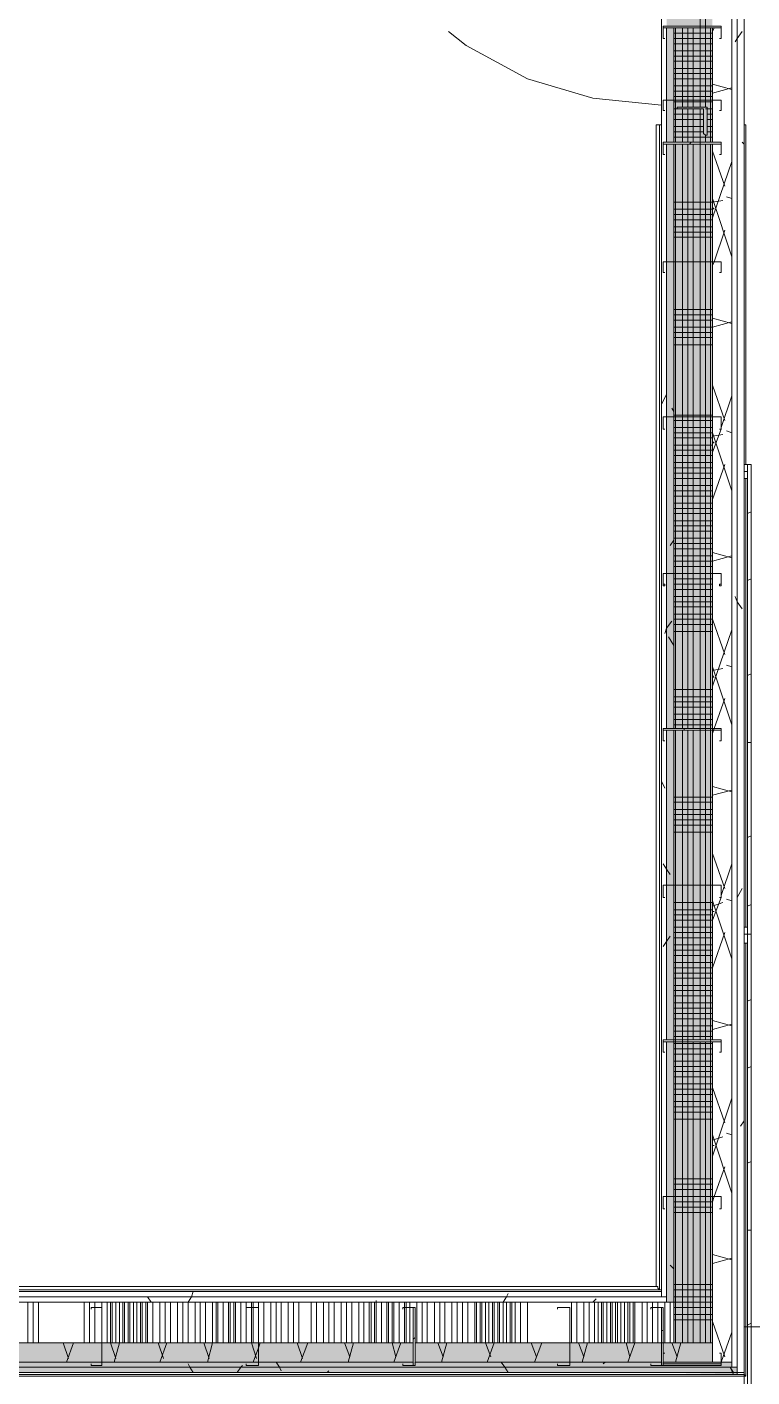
# Model space of a CAD drawing. Header units: metres. Extents: x 29 to 268, y -7 to 151.
# Drawn here: x 78.517 to 80.405, y 18.24 to 21.755 of the extents above; entities that cross this region are included whole.
import ezdxf

# ---------------------------------------------------------------- set-up
doc = ezdxf.new("R2010")
doc.units = ezdxf.units.M
doc.layers.add('HVAC - Ductos', color=5, linetype='Continuous', lineweight=50)
doc.layers.add('PDF2_Geometry', color=7, linetype='Continuous', true_color=0xaaaaaa)
doc.layers.add('PDF2_Solid Fills', color=7, linetype='Continuous', true_color=0xffffff)

msp = doc.modelspace()

# ---------------------------------------------------------------- hatches: boundary and pattern name
at = {"layer": 'PDF2_Solid Fills', "lineweight": 0, "transparency": 33554559}
h = msp.add_hatch(color=256, dxfattribs=at)
h.paths.add_polyline_path([(80.1827, 22.6649), (80.2011, 22.6649), (80.2011, 22.6786), (80.1827, 22.6786)])
h.paths.add_polyline_path([(80.2011, 19.1128), (80.1827, 19.1128), (80.1827, 18.4344), (80.2011, 18.4344)])
h.paths.add_polyline_path([(80.1827, 19.1174), (80.2011, 19.1174), (80.2011, 19.924), (80.1827, 19.924)])
h.paths.add_polyline_path([(80.1827, 19.9286), (80.2011, 19.9286), (80.2011, 21.4503), (80.1827, 21.4503)])
h.paths.add_polyline_path([(80.1827, 21.4548), (80.2011, 21.4548), (80.2011, 21.7528), (80.1827, 21.7528)])
h.paths.add_polyline_path([(80.1827, 21.7574), (80.2011, 21.7574), (80.2011, 22.6603), (80.1827, 22.6603)])
h = msp.add_hatch(color=256, dxfattribs=at)
h.paths.add_polyline_path([(80.1827, 21.7574), (80.2011, 21.7574), (80.2011, 22.6786), (80.1827, 22.6786)])
h.paths.add_polyline_path([(80.1827, 19.9286), (80.2011, 19.9286), (80.2011, 21.4503), (80.1827, 21.4503)])
h.paths.add_polyline_path([(80.1827, 19.1174), (80.2011, 19.1174), (80.2011, 19.924), (80.1827, 19.924)])
h.paths.add_polyline_path([(80.2011, 19.1128), (80.1827, 19.1128), (80.1827, 18.4344), (80.2011, 18.4344)])
h.paths.add_polyline_path([(80.1827, 21.4548), (80.2011, 21.4548), (80.2011, 21.7528), (80.1827, 21.7528)])
h = msp.add_hatch(color=256, dxfattribs=at)
h.paths.add_polyline_path([(80.3019, 21.4503), (80.2011, 21.4503), (80.2011, 19.9286), (80.3019, 19.9286)])
h.paths.add_polyline_path([(80.3019, 19.924), (80.2011, 19.924), (80.2011, 19.1174), (80.3019, 19.1174)])
h.paths.add_polyline_path([(80.3019, 21.7528), (80.2011, 21.7528), (80.2011, 21.4548), (80.3019, 21.4548)])
h.paths.add_polyline_path([(80.3019, 19.1128), (80.2011, 19.1128), (80.2011, 18.329), (80.3019, 18.329)])
h.paths.add_polyline_path([(80.3019, 21.7574), (80.3019, 22.6924), (80.2011, 22.6924), (80.2011, 21.7574)])
h = msp.add_hatch(color=256, dxfattribs=at)
h.paths.add_polyline_path([(80.3019, 21.4503), (80.2011, 21.4503), (80.2011, 19.9286), (80.3019, 19.9286)])
h.paths.add_polyline_path([(80.3019, 19.924), (80.2011, 19.924), (80.2011, 19.1174), (80.3019, 19.1174)])
h.paths.add_polyline_path([(80.3019, 21.7528), (80.2011, 21.7528), (80.2011, 21.4548), (80.3019, 21.4548)])
h.paths.add_polyline_path([(80.3019, 19.1128), (80.2011, 19.1128), (80.2011, 18.329), (80.3019, 18.329)])
h.paths.add_polyline_path([(80.3019, 21.7574), (80.3019, 22.6924), (80.2011, 22.6924), (80.2011, 21.7574)])
h = msp.add_hatch(color=256, dxfattribs=at)
h.paths.add_polyline_path([(76.681, 18.2786), (76.681, 18.329), (76.3877, 18.329), (76.3877, 18.2786)])
h.paths.add_polyline_path([(77.4969, 18.329), (77.4969, 18.2786), (79.5227, 18.2786), (79.5227, 18.329)])
h.paths.add_polyline_path([(79.5273, 18.329), (79.5273, 18.2786), (80.1689, 18.2786), (80.1689, 18.329)])
h.paths.add_polyline_path([(80.1735, 18.329), (80.1735, 18.2786), (80.3019, 18.2786), (80.3019, 18.329)])
h.paths.add_polyline_path([(76.6856, 18.329), (76.6856, 18.2786), (77.4923, 18.2786), (77.4923, 18.329)])
h = msp.add_hatch(color=256, dxfattribs=at)
h.paths.add_polyline_path([(76.681, 18.2786), (76.681, 18.329), (76.3877, 18.329), (76.3877, 18.2786)])
h.paths.add_polyline_path([(77.4969, 18.329), (77.4969, 18.2786), (79.5227, 18.2786), (79.5227, 18.329)])
h.paths.add_polyline_path([(79.5273, 18.329), (79.5273, 18.2786), (80.1689, 18.2786), (80.1689, 18.329)])
h.paths.add_polyline_path([(80.1735, 18.329), (80.1735, 18.2786), (80.3019, 18.2786), (80.3019, 18.329)])
h.paths.add_polyline_path([(76.6856, 18.329), (76.6856, 18.2786), (77.4923, 18.2786), (77.4923, 18.329)])
for points in [[(76.3556, 18.2511), (80.1689, 18.2511), (80.3645, 18.2466), (80.3661, 18.2466), (80.3661, 18.2649), (76.3556, 18.2649)], [(76.3693, 18.2649), (80.3523, 18.2649), (80.3523, 18.2786), (76.3693, 18.2786)]]:
    msp.add_hatch(color=256, dxfattribs=at).paths.add_polyline_path(points)

# ---------------------------------------------------------------- linework, layer by layer
at = {"layer": 'HVAC - Ductos', "lineweight": 0}
msp.add_lwpolyline([(80.3844, 17.1511), (80.3844, 18.3703), (80.7694, 18.3703), (80.7694, 17.1511)], close=True, dxfattribs=at)
at = {"layer": 'PDF2_Geometry', "lineweight": 0}
for points in [[(80.3844, 18.2465), (80.3889, 18.2419), (80.3889, 19.3695), (80.3889, 18.2419), (76.3464, 18.2419), (76.3464, 22.8528), (76.3464, 18.2419), (76.3556, 18.2465)], [(80.3844, 18.2511), (80.3844, 22.862), (80.3661, 22.862), (80.3661, 18.2511)], [(80.3661, 18.2649), (80.3661, 22.8482), (80.3523, 22.8482), (80.3523, 18.2649)], [(76.571, 22.6603), (80.1689, 22.6603), (80.1689, 18.4665), (76.571, 18.4665)], [(80.1735, 21.7528), (80.1735, 21.7574), (80.3202, 21.7574), (80.3248, 21.7574), (80.3248, 21.7528), (80.3248, 21.7253), (80.3202, 21.7253), (80.3248, 21.7253), (80.3248, 21.7528), (80.3202, 21.7528), (80.1735, 21.7528), (80.1735, 21.7253)], [(80.1827, 21.7528), (80.1827, 21.5649), (80.1827, 21.4548), (80.1827, 21.5649)], [(80.2011, 21.4548), (80.2011, 21.5649), (80.2011, 21.7528), (80.2011, 21.5649)], [(80.2056, 21.7528), (80.2056, 21.5649), (80.2056, 21.4548), (80.2056, 21.5649)], [(80.3019, 21.4548), (80.3019, 21.5649), (80.3019, 21.7528), (80.3019, 21.5649)], [(80.1781, 21.7253), (80.1735, 21.7253)], [(80.2011, 21.7253), (80.3019, 21.7253)], [(80.1735, 21.5649), (80.3202, 21.5649), (80.3248, 21.5649), (80.3248, 21.5374), (80.3202, 21.5374), (80.3248, 21.5374), (80.3248, 21.5649), (80.3202, 21.5649), (80.1735, 21.5649), (80.1735, 21.5374)], [(80.1781, 21.5374), (80.1735, 21.5374)], [(80.2881, 21.4732), (80.2835, 21.4732), (80.2789, 21.4778), (80.2789, 21.542), (80.2148, 21.542), (80.2102, 21.542), (80.2102, 21.5466), (80.2881, 21.5466)], [(80.1644, 18.4665), (80.1644, 21.5007), (80.1598, 21.5007), (80.1644, 21.5007), (80.1644, 18.4665), (80.1644, 21.5007), (80.1598, 21.5007), (80.1552, 21.5007), (80.1552, 18.4757), (80.1552, 21.5007), (80.1552, 18.4757), (80.1598, 18.4757), (80.1598, 18.4711), (80.1644, 18.4665), (80.1689, 18.4665), (80.1689, 21.5007), (80.1644, 21.5007)], [(80.1735, 21.4503), (80.1735, 21.4548), (80.3248, 21.4548), (80.3248, 21.4503), (80.3248, 21.4228), (80.3202, 21.4228), (80.3248, 21.4228), (80.3248, 21.4503), (80.1735, 21.4503), (80.1735, 21.4228)], [(80.1827, 21.4503), (80.1827, 21.1432), (80.1827, 20.7399), (80.1827, 20.332), (80.1827, 19.9286), (80.1827, 20.332), (80.1827, 20.7399), (80.1827, 21.1432)], [(80.2011, 19.9286), (80.2011, 20.332), (80.2011, 20.7399), (80.2011, 21.1432), (80.2011, 21.4503), (80.2011, 21.1432), (80.2011, 20.7399), (80.2011, 20.332)], [(80.2056, 21.4503), (80.2056, 21.1432), (80.2056, 20.7399), (80.2056, 20.332), (80.2056, 19.9286), (80.2056, 20.332), (80.2056, 20.7399), (80.2056, 21.1432)], [(80.3019, 19.1174), (80.3019, 19.5207), (80.3019, 19.9286), (80.3019, 20.332), (80.3019, 20.7399), (80.3019, 21.1432), (80.3019, 21.4503), (80.3019, 21.1432), (80.3019, 20.7399), (80.3019, 20.332), (80.3019, 19.9286), (80.3019, 19.5207)], [(80.1781, 21.4228), (80.1735, 21.4228)], [(80.1735, 21.1432), (80.3248, 21.1432), (80.3248, 21.1157), (80.3202, 21.1157), (80.3248, 21.1157), (80.3248, 21.1432), (80.1735, 21.1432), (80.1735, 21.1157)], [(80.1781, 21.1157), (80.1735, 21.1157)], [(80.1735, 20.7353), (80.1735, 20.7399), (80.3202, 20.7399), (80.3248, 20.7399), (80.3248, 20.7353), (80.3248, 20.7078), (80.3202, 20.7078), (80.3248, 20.7078), (80.3248, 20.7353), (80.3248, 20.7399), (80.3202, 20.7399), (80.1735, 20.7399), (80.1735, 20.7353), (80.1735, 20.7078)], [(80.1781, 20.7078), (80.1735, 20.7078)], [(80.3889, 19.4107), (80.3889, 20.5795)], [(80.2011, 20.4557), (80.3019, 20.4557)], [(80.1735, 20.332), (80.3202, 20.332), (80.3248, 20.332), (80.3248, 20.2999), (80.3202, 20.2999), (80.3202, 20.3045), (80.3248, 20.3045), (80.3248, 20.332), (80.3202, 20.332), (80.1735, 20.332), (80.1735, 20.3045), (80.1781, 20.3045), (80.1781, 20.2999), (80.1735, 20.2999)], [(80.1735, 19.924), (80.1735, 19.9286), (80.3202, 19.9286), (80.3248, 19.9286), (80.3248, 19.924), (80.3248, 19.8965), (80.3202, 19.8965), (80.3248, 19.8965), (80.3248, 19.924), (80.3202, 19.924), (80.1735, 19.924), (80.1735, 19.8965)], [(80.1827, 19.924), (80.1827, 19.5207), (80.1827, 19.1174), (80.1827, 19.5207)], [(80.2056, 19.924), (80.2056, 19.5207), (80.2056, 19.1128), (80.2056, 18.7094), (80.2056, 18.329), (80.2056, 18.7094), (80.2056, 19.1128), (80.2056, 19.5207)], [(80.1781, 19.8965), (80.1735, 19.8965)], [(80.1735, 19.5207), (80.3202, 19.5207), (80.3248, 19.5207), (80.3248, 19.4887), (80.3202, 19.4887), (80.3248, 19.4887), (80.3248, 19.5207), (80.3202, 19.5207), (80.1735, 19.5207), (80.1735, 19.4887)], [(80.1781, 19.4887), (80.1735, 19.4887)], [(80.4027, 18.1823), (80.3935, 18.1823), (80.3935, 19.3924), (80.4027, 19.3924)], [(80.2011, 19.1861), (80.3019, 19.1861)], [(80.1735, 19.1128), (80.1735, 19.1174), (80.3248, 19.1174), (80.3248, 19.1128), (80.3248, 19.0853), (80.3202, 19.0853), (80.3248, 19.0853), (80.3248, 19.1128), (80.1735, 19.1128), (80.1735, 19.0853)], [(80.1781, 19.0853), (80.1735, 19.0853)], [(80.1735, 18.7094), (80.3248, 18.7094), (80.3248, 18.6773), (80.3202, 18.6773), (80.3248, 18.6773), (80.3248, 18.7094), (80.1735, 18.7094), (80.1735, 18.6773)], [(80.1781, 18.6773), (80.1735, 18.6773)], [(80.1689, 18.4619), (76.5527, 18.4619), (76.5527, 18.4482), (80.1689, 18.4482)], [(80.1689, 18.4619), (80.1689, 18.4665), (76.571, 18.4665), (76.571, 18.4619)], [(76.5389, 18.4344), (80.1827, 18.4344), (80.1827, 18.4482), (76.5389, 18.4482)], [(78.9361, 18.4344), (78.9361, 18.329)], [(79.0277, 18.4344), (79.0277, 18.329)], [(79.0735, 18.4344), (79.0735, 18.329)], [(79.0873, 18.4344), (79.0873, 18.4207), (79.0873, 18.329)], [(79.4402, 18.4344), (79.4402, 18.329)], [(79.4861, 18.4344), (79.4861, 18.329)], [(79.5319, 18.4344), (79.5319, 18.329)], [(78.6839, 18.4161), (78.6839, 18.4207)], [(78.7115, 18.4207), (78.7115, 18.2695), (78.6839, 18.2695), (78.6839, 18.274), (78.6839, 18.2695), (78.7115, 18.2695), (78.7115, 18.4207), (78.6839, 18.4207)], [(79.0873, 18.4161), (79.0873, 18.4207)], [(79.1193, 18.4207), (79.1193, 18.2695), (79.0873, 18.2695), (79.0873, 18.274), (79.0873, 18.2695), (79.1193, 18.2695), (79.1193, 18.4207), (79.0873, 18.4207)], [(79.4952, 18.4161), (79.4952, 18.4207)], [(79.5227, 18.4207), (79.5273, 18.4207), (79.5273, 18.2695), (79.5227, 18.2695), (79.4952, 18.2695), (79.4952, 18.274), (79.4952, 18.2695), (79.5227, 18.2695), (79.5227, 18.4207), (79.4952, 18.4207)], [(79.8985, 18.4161), (79.8985, 18.4207)], [(79.9306, 18.4207), (79.9306, 18.2695), (79.8985, 18.2695), (79.8985, 18.274), (79.8985, 18.2695), (79.9306, 18.2695), (79.9306, 18.4207), (79.8985, 18.4207)], [(80.1415, 18.4161), (80.1415, 18.4207)], [(80.1689, 18.4207), (80.1735, 18.4207), (80.1735, 18.2695), (80.1689, 18.2695), (80.1415, 18.2695), (80.1415, 18.274), (80.1415, 18.2695), (80.1689, 18.2695), (80.1689, 18.4207), (80.1415, 18.4207)], [(80.3248, 18.274), (80.3248, 18.2695), (80.1735, 18.2695), (80.1735, 18.274), (80.1735, 18.3015), (80.1781, 18.3015), (80.1735, 18.3015), (80.1735, 18.274), (80.3248, 18.274), (80.3248, 18.3015)], [(80.3202, 18.3015), (80.3248, 18.3015)], [(76.3556, 18.2511), (80.3661, 18.2511), (80.3661, 18.2649), (76.3556, 18.2649)], [(76.3556, 18.2465), (80.3844, 18.2465), (80.3844, 18.2511), (76.3556, 18.2511)], [(79.5227, 18.2786), (79.1193, 18.2786), (78.7115, 18.2786), (78.3081, 18.2786), (77.9002, 18.2786), (77.4969, 18.2786), (77.9002, 18.2786), (78.3081, 18.2786), (78.7115, 18.2786), (79.1193, 18.2786)], [(80.1689, 18.2786), (79.9306, 18.2786), (79.5273, 18.2786), (79.9306, 18.2786)]]:
    msp.add_lwpolyline(points, close=True, dxfattribs=at)
for points in [[(77.3502, 22.8803), (76.9469, 22.8803), (76.5389, 22.8803), (76.3556, 22.8803), (76.3556, 22.6603), (76.3556, 18.4665), (76.3556, 18.2465), (80.1689, 18.2465), (80.3844, 18.2465), (80.3844, 22.6603), (80.3844, 22.8803), (80.1965, 22.8803)], [(80.3844, 18.2465), (80.3844, 22.8803), (80.3844, 18.2465)], [(80.3844, 22.862), (80.3844, 22.6603), (80.3844, 18.2511), (80.3844, 18.2465), (80.3844, 19.3695), (80.3935, 19.3695), (80.3935, 19.3924), (80.3844, 19.3924), (80.3935, 19.3924), (80.3935, 20.6161), (80.4027, 20.6161), (80.4027, 19.3924), (80.4027, 20.6161), (80.3935, 20.6161), (80.3935, 19.3924), (80.4027, 19.3924)], [(80.3844, 22.5091), (80.3844, 22.8528), (80.3844, 22.5091), (80.3889, 22.5091), (80.3889, 22.8528), (80.3889, 22.5091), (80.3844, 22.5091), (80.3844, 21.5007), (80.3844, 20.6161), (80.3935, 20.6161), (80.3935, 20.5978), (80.3935, 20.6161), (80.3844, 20.6161), (80.3844, 21.5007), (80.3889, 21.5007), (80.3889, 20.6161), (80.3889, 21.5007), (80.3844, 21.5007)], [(80.3019, 19.1128), (80.3019, 18.7094), (80.3019, 18.2786), (80.3248, 18.2786), (80.3523, 18.2786), (80.3523, 22.7978)], [(76.3693, 18.824), (76.3693, 18.4665), (76.3693, 18.4207), (76.3693, 18.2786), (76.3693, 18.2695), (76.3693, 18.2649), (80.1689, 18.2649), (80.3523, 18.2649), (80.3661, 18.2649), (80.3661, 22.6603)], [(76.5527, 22.6603), (76.5527, 18.4665), (76.5527, 18.4619), (76.5527, 18.4482), (80.1689, 18.4482), (80.1827, 18.4482), (80.1827, 18.7094), (80.1827, 19.1128), (80.1827, 18.7094), (80.1827, 18.4482), (80.1689, 18.4482), (80.1689, 22.6649)], [(80.1689, 22.6603), (80.1689, 18.4619), (76.571, 18.4619), (76.571, 18.4665), (80.1644, 18.4665), (76.571, 18.4665), (80.1689, 18.4665), (80.1644, 18.4665), (80.1598, 18.4711), (80.1598, 18.4757), (80.1552, 18.4757), (80.1552, 21.5007), (80.1598, 21.5007), (80.1644, 21.5007), (80.1689, 21.5007), (80.1689, 18.4665), (80.1689, 21.5007), (80.1689, 22.5091)], [(80.2011, 19.924), (80.2011, 19.5207), (80.2011, 19.1128), (80.2011, 18.7094), (80.2011, 18.4344), (80.2011, 18.329), (80.1735, 18.329), (79.9306, 18.329), (79.5273, 18.329), (79.9306, 18.329), (80.1735, 18.329), (80.3019, 18.329), (80.3019, 18.2786), (80.1735, 18.2786), (80.3019, 18.2786), (80.3248, 18.2786), (80.3523, 18.2786), (80.3523, 22.6603)], [(80.1689, 22.6603), (80.1689, 18.4619), (80.1689, 22.6603)], [(80.2698, 21.5466), (80.2698, 21.5649), (80.2698, 21.7574), (80.2698, 22.1607), (80.2698, 22.5274)], [(80.2835, 21.5466), (80.2835, 21.5649), (80.2835, 21.7574), (80.2835, 22.1607), (80.2835, 22.5274)], [(80.1689, 22.454), (80.1644, 22.454), (80.1689, 22.454), (80.1644, 22.454), (80.1689, 22.454), (80.1644, 22.454), (80.1689, 22.454), (80.1644, 22.454), (80.1689, 22.454), (80.1689, 21.5511), (79.9902, 21.5695), (79.8206, 21.6199), (79.6602, 21.707), (79.6143, 21.7436)], [(80.1735, 21.7528), (80.1735, 21.7528)], [(80.1827, 21.7528), (80.1827, 21.5649), (80.1827, 21.4548)], [(80.2011, 21.4548), (80.2011, 21.5649), (80.2011, 21.7528)], [(80.3019, 21.739), (80.2011, 21.739)], [(80.2239, 21.5466), (80.2239, 21.5649), (80.2239, 21.7528)], [(80.2377, 21.5466), (80.2377, 21.5649), (80.2377, 21.7528)], [(80.2515, 21.5466), (80.2515, 21.5649), (80.2515, 21.7528)], [(80.2973, 21.4548), (80.2973, 21.5649), (80.2973, 21.7528)], [(80.3019, 21.4548), (80.3019, 21.5649), (80.3019, 21.7528)], [(80.1781, 21.7253), (80.1781, 21.7253)], [(80.3019, 21.7116), (80.2011, 21.7116)], [(80.3019, 21.6932), (80.2011, 21.6932)], [(80.3202, 21.7253), (80.3202, 21.7253)], [(80.3019, 21.6795), (80.2011, 21.6795)], [(80.3019, 21.6657), (80.2011, 21.6657)], [(80.3019, 21.6474), (80.2011, 21.6474)], [(80.3019, 21.6336), (80.2011, 21.6336)], [(80.3019, 21.6199), (80.2011, 21.6199)], [(80.3019, 21.6016), (80.2011, 21.6016)], [(80.3019, 21.5878), (80.2011, 21.5878)], [(80.1735, 21.5649), (80.1735, 21.5649)], [(80.1735, 21.5649), (80.1735, 21.5649)], [(80.3019, 21.574), (80.2011, 21.574)], [(80.3019, 21.5603), (80.2011, 21.5603)], [(80.1781, 21.5374), (80.1781, 21.5374)], [(80.2148, 21.542), (80.2011, 21.542)], [(80.2789, 21.5282), (80.2011, 21.5282)], [(80.2239, 21.4548), (80.2239, 21.542)], [(80.2377, 21.4548), (80.2377, 21.542)], [(80.2515, 21.4548), (80.2515, 21.542)], [(80.2698, 19.1174), (80.2698, 19.5207), (80.2698, 19.9286), (80.2698, 20.332), (80.2698, 20.7399), (80.2698, 21.1432), (80.2698, 21.4548), (80.2698, 21.542)], [(80.3019, 21.542), (80.2835, 21.542)], [(80.3019, 21.5282), (80.2881, 21.5282)], [(80.3202, 21.5374), (80.3202, 21.5374)], [(80.1689, 21.5007), (80.1689, 18.4665), (76.6306, 18.4665), (80.1689, 18.4665), (80.1644, 18.4665), (80.1598, 18.4711), (80.1598, 18.4757), (80.1552, 18.4757), (76.5802, 18.4757)], [(80.1552, 21.5007), (80.1552, 21.5007)], [(80.1552, 21.5007), (80.1552, 21.5007)], [(80.1644, 21.5007), (80.1644, 21.5007)], [(80.1644, 21.5007), (80.1644, 21.5007)], [(80.2789, 21.5145), (80.2011, 21.5145)], [(80.2789, 21.4961), (80.2011, 21.4961)], [(80.2789, 21.4824), (80.2011, 21.4824)], [(80.3019, 21.5145), (80.2881, 21.5145)], [(80.3019, 21.4961), (80.2881, 21.4961)], [(80.3019, 21.4824), (80.2881, 21.4824)], [(80.1735, 21.4503), (80.1735, 21.4503)], [(80.1827, 21.4503), (80.1827, 21.1432), (80.1827, 20.7399), (80.1827, 20.332), (80.1827, 19.9286)], [(80.3019, 21.4686), (80.2011, 21.4686)], [(80.2011, 19.9286), (80.2011, 20.332), (80.2011, 20.7399), (80.2011, 21.1432), (80.2011, 21.4503)], [(80.2239, 19.9286), (80.2239, 20.332), (80.2239, 20.7399), (80.2239, 21.1432), (80.2239, 21.4503)], [(80.2377, 19.9286), (80.2377, 20.332), (80.2377, 20.7399), (80.2377, 21.1432), (80.2377, 21.4503)], [(80.2515, 19.9286), (80.2515, 20.332), (80.2515, 20.7399), (80.2515, 21.1432), (80.2515, 21.4503)], [(80.2835, 21.4548), (80.2835, 21.4732)], [(80.2835, 19.1174), (80.2835, 19.5207), (80.2835, 19.9286), (80.2835, 20.332), (80.2835, 20.7399), (80.2835, 21.1432), (80.2835, 21.4503)], [(80.2973, 19.1174), (80.2973, 19.5207), (80.2973, 19.9286), (80.2973, 20.332), (80.2973, 20.7399), (80.2973, 21.1432), (80.2973, 21.4503)], [(80.3019, 19.1174), (80.3019, 19.5207), (80.3019, 19.9286), (80.3019, 20.332), (80.3019, 20.7399), (80.3019, 21.1432), (80.3019, 21.4503)], [(80.3248, 21.4503), (80.3248, 21.4503)], [(80.1781, 21.4228), (80.1781, 21.4228)], [(80.3202, 21.4228), (80.3202, 21.4228)], [(80.3019, 21.299), (80.2011, 21.299)], [(80.3019, 21.2807), (80.2011, 21.2807)], [(80.3019, 21.267), (80.2011, 21.267)], [(80.3019, 21.2532), (80.2011, 21.2532)], [(80.3019, 21.2349), (80.2011, 21.2349)], [(80.3019, 21.2211), (80.2011, 21.2211)], [(80.3019, 21.2074), (80.2011, 21.2074)], [(80.1735, 21.1432), (80.1735, 21.1432)], [(80.1735, 21.1432), (80.1735, 21.1432)], [(80.3248, 21.1432), (80.3248, 21.1432)], [(80.3248, 21.1432), (80.3248, 21.1432)], [(80.1781, 21.1157), (80.1781, 21.1157)], [(80.3202, 21.1157), (80.3202, 21.1157)], [(80.3019, 21.0195), (80.2011, 21.0195)], [(80.3019, 21.0057), (80.2011, 21.0057)], [(80.3019, 20.992), (80.2011, 20.992)], [(80.3019, 20.9736), (80.2011, 20.9736)], [(80.3019, 20.9599), (80.2011, 20.9599)], [(80.3019, 20.9461), (80.2011, 20.9461)], [(80.3019, 20.9278), (80.2011, 20.9278)], [(80.3019, 20.7445), (80.2011, 20.7445)], [(80.1781, 20.7078), (80.1781, 20.7078)], [(80.3019, 20.7307), (80.2011, 20.7307)], [(80.3019, 20.7124), (80.2011, 20.7124)], [(80.3202, 20.7078), (80.3202, 20.7078)], [(80.3019, 20.6986), (80.2011, 20.6986)], [(80.3019, 20.6849), (80.2011, 20.6849)], [(80.3019, 20.6665), (80.2011, 20.6665)], [(80.3019, 20.6528), (80.2011, 20.6528)], [(80.3019, 20.639), (80.2011, 20.639)], [(80.3019, 20.6207), (80.2011, 20.6207)], [(80.3019, 20.607), (80.2011, 20.607)], [(80.3019, 20.5932), (80.2011, 20.5932)], [(80.3019, 20.5795), (80.2011, 20.5795)], [(80.3844, 20.5795), (80.3844, 19.4107), (80.3935, 19.4107), (80.3935, 19.3924), (80.3935, 19.4107), (80.3844, 19.4107), (80.3844, 20.5795), (80.3935, 20.5795), (80.3935, 20.5978), (80.3844, 20.5978), (80.3935, 20.5978)], [(80.3019, 20.5611), (80.2011, 20.5611)], [(80.3019, 20.5474), (80.2011, 20.5474)], [(80.3019, 20.5336), (80.2011, 20.5336)], [(80.3019, 20.5153), (80.2011, 20.5153)], [(80.3019, 20.5015), (80.2011, 20.5015)], [(80.3019, 20.4878), (80.2011, 20.4878)], [(80.3019, 20.4695), (80.2011, 20.4695)], [(80.4027, 20.4924), (80.3935, 20.4878)], [(80.3019, 20.442), (80.2011, 20.442)], [(80.3019, 20.4236), (80.2011, 20.4236)], [(80.3019, 20.4099), (80.2011, 20.4099)], [(80.3019, 20.3961), (80.2011, 20.3961)], [(80.3019, 20.3778), (80.2011, 20.3778)], [(80.3019, 20.364), (80.2011, 20.364)], [(80.1735, 20.332), (80.1735, 20.332)], [(80.1735, 20.332), (80.1735, 20.332)], [(80.3019, 20.3503), (80.2011, 20.3503)], [(80.3019, 20.332), (80.2011, 20.332)], [(80.3019, 20.3182), (80.2011, 20.3182)], [(80.3019, 20.3045), (80.2011, 20.3045)], [(80.3019, 20.2907), (80.2011, 20.2907)], [(80.4027, 20.3182), (80.3935, 20.3137)], [(80.3019, 20.2724), (80.2011, 20.2724)], [(80.3019, 20.2586), (80.2011, 20.2586)], [(80.3019, 20.2449), (80.2011, 20.2449)], [(80.3019, 20.2265), (80.2011, 20.2265)], [(80.3019, 20.2128), (80.2011, 20.2128)], [(80.3019, 20.199), (80.2011, 20.199)], [(80.3019, 20.1807), (80.2011, 20.1807)], [(80.4027, 20.0707), (80.3935, 20.0661)], [(80.3019, 20.0295), (80.2011, 20.0295)], [(80.3019, 20.0111), (80.2011, 20.0111)], [(80.3019, 19.9974), (80.2011, 19.9974)], [(80.3019, 19.9836), (80.2011, 19.9836)], [(80.3019, 19.9653), (80.2011, 19.9653)], [(80.3019, 19.9515), (80.2011, 19.9515)], [(80.3019, 19.9378), (80.2011, 19.9378)], [(80.3019, 18.4344), (80.2011, 18.4344), (80.2011, 18.7094), (80.2011, 19.1128), (80.2011, 19.5207), (80.2011, 19.924), (80.2011, 19.5207), (80.2011, 19.1128), (80.2011, 18.7094), (80.2011, 18.329), (80.3019, 18.329), (80.3019, 18.7094), (80.3019, 19.1128), (80.3019, 18.7094), (80.3019, 18.329), (80.2011, 18.329), (80.1735, 18.329), (80.1689, 18.329), (79.9306, 18.329), (79.5273, 18.329)], [(80.1735, 19.924), (80.1735, 19.924)], [(80.1827, 19.924), (80.1827, 19.5207), (80.1827, 19.1174)], [(80.2239, 18.329), (80.2239, 18.7094), (80.2239, 19.1128), (80.2239, 19.5207), (80.2239, 19.924)], [(80.2377, 18.329), (80.2377, 18.7094), (80.2377, 19.1128), (80.2377, 19.5207), (80.2377, 19.924)], [(80.2515, 19.1174), (80.2515, 19.5207), (80.2515, 19.924)], [(80.1781, 19.8965), (80.1781, 19.8965)], [(80.3202, 19.8965), (80.3202, 19.8965)], [(80.4027, 19.8919), (80.3935, 19.8919)], [(80.3019, 19.7499), (80.2011, 19.7499)], [(80.3019, 19.7361), (80.2011, 19.7361)], [(80.3019, 19.7178), (80.2011, 19.7178)], [(80.3019, 19.704), (80.2011, 19.704)], [(80.3019, 19.6903), (80.2011, 19.6903)], [(80.3019, 19.6765), (80.2011, 19.6765)], [(80.3019, 19.6582), (80.2011, 19.6582)], [(80.4027, 19.649), (80.3935, 19.6445)], [(80.1735, 19.5207), (80.1735, 19.5207)], [(80.1735, 19.5207), (80.1735, 19.5207)], [(80.1781, 19.4887), (80.1781, 19.4887)], [(80.3202, 19.4887), (80.3202, 19.4887)], [(80.3019, 19.4749), (80.2011, 19.4749)], [(80.3019, 19.4565), (80.2011, 19.4565)], [(80.3019, 19.4428), (80.2011, 19.4428)], [(80.4027, 19.4703), (80.3935, 19.4657)], [(80.3019, 19.429), (80.2011, 19.429)], [(80.3019, 19.4107), (80.2011, 19.4107)], [(80.3019, 19.3969), (80.2011, 19.3969)], [(80.3019, 19.3832), (80.2011, 19.3832)], [(80.3844, 19.3695), (80.3844, 18.2465), (80.3889, 18.2419), (76.3464, 18.2419), (76.3556, 18.2465), (80.3844, 18.2465), (80.3844, 18.2511), (80.3661, 18.2511), (80.1689, 18.2511), (76.3556, 18.2511), (76.3556, 18.2465), (76.3556, 18.2511), (76.3556, 18.2649), (76.3556, 18.4665), (76.3556, 18.2649)], [(80.3019, 19.3649), (80.2011, 19.3649)], [(80.3019, 19.3511), (80.2011, 19.3511)], [(80.3019, 19.3374), (80.2011, 19.3374)], [(80.3019, 19.3191), (80.2011, 19.3191)], [(80.3019, 19.3053), (80.2011, 19.3053)], [(80.3019, 19.2915), (80.2011, 19.2915)], [(80.3019, 19.2778), (80.2011, 19.2778)], [(80.3019, 19.2594), (80.2011, 19.2594)], [(80.3019, 19.2457), (80.2011, 19.2457)], [(80.3019, 19.2319), (80.2011, 19.2319)], [(80.3019, 19.2137), (80.2011, 19.2137)], [(80.3019, 19.1999), (80.2011, 19.1999)], [(80.4027, 19.2228), (80.3935, 19.2182)], [(80.3019, 19.1724), (80.2011, 19.1724)], [(80.3019, 19.154), (80.2011, 19.154)], [(80.3019, 19.1403), (80.2011, 19.1403)], [(80.3019, 19.1265), (80.2011, 19.1265)], [(80.1735, 19.1128), (80.1735, 19.1128)], [(80.1827, 19.1128), (80.1827, 18.7094), (80.1827, 18.4344), (80.2011, 18.4344)], [(80.3019, 19.1082), (80.2011, 19.1082)], [(80.3019, 19.0945), (80.2011, 19.0945)], [(80.2515, 18.329), (80.2515, 18.7094), (80.2515, 19.1128)], [(80.2698, 18.329), (80.2698, 18.7094), (80.2698, 19.1128)], [(80.2835, 18.329), (80.2835, 18.7094), (80.2835, 19.1128)], [(80.2973, 18.329), (80.2973, 18.7094), (80.2973, 19.1128)], [(80.3248, 19.1128), (80.3248, 19.1128)], [(80.1781, 19.0853), (80.1781, 19.0853)], [(80.3019, 19.0807), (80.2011, 19.0807)], [(80.3019, 19.0624), (80.2011, 19.0624)], [(80.3202, 19.0853), (80.3202, 19.0853)], [(80.3019, 19.0486), (80.2011, 19.0486)], [(80.3019, 19.0349), (80.2011, 19.0349)], [(80.3019, 19.0211), (80.2011, 19.0211)], [(80.4027, 19.0486), (80.3935, 19.0441)], [(80.3019, 19.0028), (80.2011, 19.0028)], [(80.3019, 18.989), (80.2011, 18.989)], [(80.3019, 18.9753), (80.2011, 18.9753)], [(80.3019, 18.9569), (80.2011, 18.9569)], [(80.3019, 18.9432), (80.2011, 18.9432)], [(80.3019, 18.9295), (80.2011, 18.9295)], [(80.3019, 18.9111), (80.2011, 18.9111)], [(76.681, 18.329), (76.4335, 18.329), (76.4335, 18.4207), (76.4335, 18.4344), (76.5114, 18.4344), (80.2011, 18.4344), (80.1827, 18.4344), (80.1689, 18.4344), (76.5389, 18.4344), (76.5114, 18.4344), (76.4335, 18.4344), (76.4335, 18.824)], [(80.4027, 18.8011), (80.3935, 18.7965)], [(80.3019, 18.7553), (80.2011, 18.7553)], [(80.3019, 18.7415), (80.2011, 18.7415)], [(80.1735, 18.7094), (80.1735, 18.7094)], [(80.1735, 18.7094), (80.1735, 18.7094)], [(80.3019, 18.7278), (80.2011, 18.7278)], [(80.3019, 18.7094), (80.2011, 18.7094)], [(80.3248, 18.7094), (80.3248, 18.7094)], [(80.3248, 18.7094), (80.3248, 18.7094)], [(80.1781, 18.6773), (80.1781, 18.6773)], [(80.3019, 18.6957), (80.2011, 18.6957)], [(80.3019, 18.6819), (80.2011, 18.6819)], [(80.3019, 18.6682), (80.2011, 18.6682)], [(80.3202, 18.6773), (80.3202, 18.6773)], [(80.4027, 18.6223), (80.3935, 18.6223)], [(76.571, 18.4665), (80.1644, 18.4665), (76.571, 18.4665), (80.1689, 18.4665), (80.1644, 18.4665), (80.1598, 18.4711), (80.1598, 18.4757), (80.1552, 18.4757), (76.5802, 18.4757), (80.1552, 18.4757), (76.5802, 18.4757)], [(80.1689, 18.4619), (80.1689, 18.4619)], [(80.3019, 18.4803), (80.2011, 18.4803)], [(80.3019, 18.4665), (80.2011, 18.4665)], [(79.5227, 18.329), (79.1193, 18.329), (78.7115, 18.329), (78.3081, 18.329), (77.9002, 18.329), (77.4969, 18.329), (77.0889, 18.329), (76.6856, 18.329), (77.0889, 18.329), (77.4969, 18.329), (77.9002, 18.329), (78.3081, 18.329), (78.7115, 18.329), (79.1193, 18.329), (79.5227, 18.329), (79.1193, 18.329), (78.7115, 18.329), (78.3081, 18.329), (77.9002, 18.329), (77.4969, 18.329), (77.0889, 18.329), (76.6856, 18.329), (76.6856, 18.4344)], [(78.5189, 18.329), (78.5189, 18.4344)], [(78.5327, 18.329), (78.5327, 18.4344)], [(78.5465, 18.329), (78.5465, 18.4344)], [(78.6656, 18.329), (78.6656, 18.4344)], [(78.6793, 18.329), (78.6793, 18.4344)], [(78.6931, 18.329), (78.6931, 18.4207), (78.6931, 18.4344)], [(78.7115, 18.329), (78.7115, 18.4207), (78.7115, 18.4344)], [(78.7252, 18.329), (78.7252, 18.4344)], [(78.7343, 18.329), (78.7343, 18.4344)], [(78.7389, 18.329), (78.7389, 18.4344)], [(78.7481, 18.329), (78.7481, 18.4344)], [(78.7573, 18.329), (78.7573, 18.4344)], [(78.7665, 18.329), (78.7665, 18.4344)], [(78.771, 18.329), (78.771, 18.4344)], [(78.7802, 18.329), (78.7802, 18.4344)], [(78.7847, 18.329), (78.7847, 18.4344)], [(78.7939, 18.329), (78.7939, 18.4344)], [(78.8031, 18.329), (78.8031, 18.4344)], [(78.8123, 18.329), (78.8123, 18.4344)], [(78.8169, 18.329), (78.8169, 18.4344)], [(78.826, 18.329), (78.826, 18.4344)], [(78.8306, 18.329), (78.8306, 18.4344)], [(78.8443, 18.329), (78.8443, 18.4344)], [(78.8627, 18.329), (78.8627, 18.4344)], [(78.8765, 18.329), (78.8765, 18.4344)], [(78.8902, 18.329), (78.8902, 18.4344)], [(78.9085, 18.329), (78.9085, 18.4344)], [(78.9223, 18.329), (78.9223, 18.4344)], [(78.9543, 18.329), (78.9543, 18.4344)], [(78.9681, 18.329), (78.9681, 18.4344)], [(78.9819, 18.329), (78.9819, 18.4344)], [(79.0002, 18.329), (79.0002, 18.4344)], [(79.0093, 18.329), (79.0093, 18.4344)], [(79.0139, 18.329), (79.0139, 18.4344)], [(79.0415, 18.329), (79.0415, 18.4344)], [(79.0461, 18.329), (79.0461, 18.4344)], [(79.0552, 18.329), (79.0552, 18.4344)], [(79.0597, 18.329), (79.0597, 18.4344)], [(79.1011, 18.329), (79.1011, 18.4207), (79.1011, 18.4344)], [(79.1056, 18.329), (79.1056, 18.4207), (79.1056, 18.4344)], [(79.1193, 18.329), (79.1193, 18.4344)], [(79.1331, 18.329), (79.1331, 18.4344)], [(79.1515, 18.329), (79.1515, 18.4344)], [(79.1652, 18.329), (79.1652, 18.4344)], [(79.1789, 18.329), (79.1789, 18.4344)], [(79.1973, 18.329), (79.1973, 18.4344)], [(79.2111, 18.329), (79.2111, 18.4344)], [(79.2248, 18.329), (79.2248, 18.4344)], [(79.2569, 18.329), (79.2569, 18.4344)], [(79.2706, 18.329), (79.2706, 18.4344)], [(79.2889, 18.329), (79.2889, 18.4344)], [(79.3027, 18.329), (79.3027, 18.4344)], [(79.3165, 18.329), (79.3165, 18.4344)], [(79.3348, 18.329), (79.3348, 18.4344)], [(79.3485, 18.329), (79.3485, 18.4344)], [(79.3623, 18.329), (79.3623, 18.4344)], [(79.3806, 18.329), (79.3806, 18.4344)], [(79.3943, 18.329), (79.3943, 18.4344)], [(79.4081, 18.329), (79.4081, 18.4344)], [(79.4127, 18.329), (79.4127, 18.4344)], [(79.4219, 18.329), (79.4219, 18.4344)], [(79.4265, 18.329), (79.4265, 18.4344)], [(79.4539, 18.329), (79.4539, 18.4344)], [(79.4585, 18.329), (79.4585, 18.4344)], [(79.4677, 18.329), (79.4677, 18.4344)], [(79.4723, 18.329), (79.4723, 18.4344)], [(79.4998, 18.329), (79.4998, 18.4207), (79.4998, 18.4344)], [(79.5043, 18.329), (79.5043, 18.4207), (79.5043, 18.4344)], [(79.5135, 18.329), (79.5135, 18.4207), (79.5135, 18.4344)], [(79.5456, 18.329), (79.5456, 18.4344)], [(79.5593, 18.329), (79.5593, 18.4344)], [(79.5777, 18.329), (79.5777, 18.4344)], [(79.5915, 18.329), (79.5915, 18.4344)], [(79.6052, 18.329), (79.6052, 18.4344)], [(79.6235, 18.329), (79.6235, 18.4344)], [(79.6373, 18.329), (79.6373, 18.4344)], [(79.6511, 18.329), (79.6511, 18.4344)], [(79.6648, 18.329), (79.6648, 18.4344)], [(79.6831, 18.329), (79.6831, 18.4344)], [(79.6877, 18.329), (79.6877, 18.4344)], [(79.6969, 18.329), (79.6969, 18.4344)], [(79.7015, 18.329), (79.7015, 18.4344)], [(79.7106, 18.329), (79.7106, 18.4344)], [(79.7198, 18.329), (79.7198, 18.4344)], [(79.7289, 18.329), (79.7289, 18.4344)], [(79.7335, 18.329), (79.7335, 18.4344)], [(79.7427, 18.329), (79.7427, 18.4344)], [(79.7473, 18.329), (79.7473, 18.4344)], [(79.7565, 18.329), (79.7565, 18.4344)], [(79.7656, 18.329), (79.7656, 18.4344)], [(79.7748, 18.329), (79.7748, 18.4344)], [(79.7793, 18.329), (79.7793, 18.4344)], [(79.7885, 18.329), (79.7885, 18.4344)], [(79.8023, 18.329), (79.8023, 18.4344)], [(79.8206, 18.329), (79.8206, 18.4344)], [(79.9352, 18.329), (79.9352, 18.4344)], [(79.9489, 18.329), (79.9489, 18.4344)], [(79.9673, 18.329), (79.9673, 18.4344)], [(79.9811, 18.329), (79.9811, 18.4344)], [(79.9948, 18.329), (79.9948, 18.4344)], [(80.0039, 18.329), (80.0039, 18.4344)], [(80.0131, 18.329), (80.0131, 18.4344)], [(80.0177, 18.329), (80.0177, 18.4344)], [(80.0269, 18.329), (80.0269, 18.4344)], [(80.0361, 18.329), (80.0361, 18.4344)], [(80.0406, 18.329), (80.0406, 18.4344)], [(80.0498, 18.329), (80.0498, 18.4344)], [(80.0543, 18.329), (80.0543, 18.4344)], [(80.0635, 18.329), (80.0635, 18.4344)], [(80.0727, 18.329), (80.0727, 18.4344)], [(80.0819, 18.329), (80.0819, 18.4344)], [(80.0865, 18.329), (80.0865, 18.4344)], [(80.0956, 18.329), (80.0956, 18.4344)], [(80.1002, 18.329), (80.1002, 18.4344)], [(80.1185, 18.329), (80.1185, 18.4344)], [(80.1323, 18.329), (80.1323, 18.4344)], [(80.1461, 18.329), (80.1461, 18.4207), (80.1461, 18.4344)], [(80.1598, 18.329), (80.1598, 18.4207), (80.1598, 18.4344)], [(80.1781, 18.329), (80.1781, 18.4344)], [(80.1919, 18.329), (80.1919, 18.4344)], [(80.3019, 18.4482), (80.2011, 18.4482)], [(78.6839, 18.4161), (78.6839, 18.4161)], [(78.7115, 18.4207), (78.7115, 18.4207)], [(78.7115, 18.4207), (78.7115, 18.4207)], [(79.0873, 18.4161), (79.0873, 18.4161)], [(79.1193, 18.4207), (79.1193, 18.4207)], [(79.1193, 18.4207), (79.1193, 18.4207)], [(79.4952, 18.4161), (79.4952, 18.4161)], [(79.5227, 18.4207), (79.5227, 18.4207)], [(79.8985, 18.4161), (79.8985, 18.4161)], [(79.9306, 18.4207), (79.9306, 18.4207)], [(79.9306, 18.4207), (79.9306, 18.4207)], [(80.1415, 18.4161), (80.1415, 18.4161)], [(80.1689, 18.4207), (80.1689, 18.4207)], [(80.3019, 18.4207), (80.2011, 18.4207)], [(80.3019, 18.4023), (80.2011, 18.4023)], [(80.3019, 18.3886), (80.2011, 18.3886)], [(80.4027, 18.3795), (80.3935, 18.3749)], [(80.1781, 18.3015), (80.1781, 18.3015)], [(80.3202, 18.3015), (80.3202, 18.3015)], [(76.681, 18.2786), (76.5114, 18.2786), (76.3693, 18.2786), (76.3693, 18.2695), (76.3693, 18.2649), (80.3523, 18.2649), (80.3523, 18.2786), (80.3248, 18.2786), (80.1735, 18.2786)], [(79.5227, 18.2786), (79.1193, 18.2786), (78.7115, 18.2786), (78.3081, 18.2786), (77.9002, 18.2786), (77.4969, 18.2786)], [(78.6839, 18.274), (78.6839, 18.274)], [(78.7115, 18.2695), (78.7115, 18.2695)], [(78.7115, 18.2695), (78.7115, 18.2695)], [(79.0873, 18.274), (79.0873, 18.274)], [(79.1193, 18.2695), (79.1193, 18.2695)], [(79.1193, 18.2695), (79.1193, 18.2695)], [(79.4952, 18.274), (79.4952, 18.274)], [(79.5227, 18.2695), (79.5227, 18.2695)], [(80.1689, 18.2786), (79.9306, 18.2786), (79.5273, 18.2786)], [(79.8985, 18.274), (79.8985, 18.274)], [(79.9306, 18.2695), (79.9306, 18.2695)], [(79.9306, 18.2695), (79.9306, 18.2695)], [(80.1415, 18.274), (80.1415, 18.274)], [(80.1689, 18.2786), (80.1689, 18.2786)], [(80.1689, 18.2695), (80.1689, 18.2695)], [(80.1689, 18.2465), (80.3661, 18.2465), (80.3661, 18.2511)], [(80.1735, 18.274), (80.1735, 18.274)], [(80.3248, 18.274), (80.3248, 18.274)]]:
    msp.add_lwpolyline(points, dxfattribs=at)
at = {"layer": 'PDF2_Geometry', "color": 254, "lineweight": 0, "true_color": 0xdddddd}
for points in [[(80.3065, 21.7528), (80.3019, 21.7436)], [(80.3019, 21.6061), (80.3523, 21.5924)], [(80.3523, 21.597), (80.3019, 21.5832)], [(80.3019, 21.432), (80.3339, 21.3403)], [(80.3523, 21.4045), (80.3019, 21.2578)], [(80.3019, 21.3082), (80.3523, 21.157)], [(80.3294, 21.3036), (80.3019, 21.299)], [(80.3385, 21.3128), (80.3523, 21.3082)], [(80.3019, 21.2853), (80.3065, 21.2807)], [(80.3339, 21.2257), (80.3065, 21.1432), (80.3019, 21.1341), (80.3065, 21.1432)], [(80.3019, 20.9965), (80.3523, 20.9828)], [(80.3523, 20.9874), (80.3019, 20.9736)], [(80.3019, 20.8224), (80.3339, 20.7307)], [(80.3523, 20.7949), (80.3248, 20.7124)], [(80.3248, 20.7078), (80.3019, 20.6482)], [(80.3019, 20.6986), (80.3523, 20.5474)], [(80.3294, 20.6941), (80.3019, 20.6895)], [(80.3019, 20.6757), (80.3065, 20.6711)], [(80.3385, 20.7032), (80.3523, 20.6986)], [(80.3339, 20.6161), (80.3019, 20.5244)], [(80.3019, 20.387), (80.3523, 20.3732)], [(80.3523, 20.3778), (80.3019, 20.364)], [(80.3019, 20.2128), (80.3339, 20.1211)], [(80.3523, 20.1853), (80.3019, 20.0387)], [(80.3019, 20.089), (80.3523, 19.9378)], [(80.3294, 20.0844), (80.3019, 20.0798)], [(80.3385, 20.0936), (80.3523, 20.089)], [(80.3019, 20.0661), (80.3065, 20.0615)], [(80.3339, 20.0065), (80.3065, 19.9286), (80.3019, 19.9149), (80.3065, 19.9286)], [(80.3019, 19.7774), (80.3523, 19.7637)], [(80.3523, 19.7682), (80.3019, 19.7545)], [(80.3019, 19.6032), (80.3339, 19.5115)], [(80.3523, 19.5757), (80.3248, 19.4932)], [(80.3248, 19.4887), (80.3019, 19.429)], [(80.3019, 19.4795), (80.3523, 19.3282)], [(80.3385, 19.4841), (80.3523, 19.4795)], [(80.3294, 19.4749), (80.3019, 19.4657)], [(80.3019, 19.4519), (80.3065, 19.4519)], [(80.3339, 19.3969), (80.3019, 19.3053)], [(80.3019, 19.1678), (80.3523, 19.154)], [(80.3523, 19.1586), (80.3019, 19.1449)], [(80.3019, 18.9936), (80.3339, 18.9019)], [(80.3523, 18.9661), (80.3019, 18.8149)], [(80.3019, 18.8699), (80.3523, 18.7186)], [(80.3294, 18.8653), (80.3019, 18.8561)], [(80.3385, 18.8744), (80.3523, 18.8699)], [(80.3019, 18.8423), (80.3065, 18.8423)], [(80.3339, 18.7873), (80.3065, 18.7094), (80.3019, 18.6957), (80.3065, 18.7094)], [(80.3019, 18.5582), (80.3523, 18.5445)], [(80.3523, 18.549), (80.3019, 18.5353)], [(80.3019, 18.3841), (80.3339, 18.2923)], [(80.3523, 18.3565), (80.3248, 18.2786)], [(78.6106, 18.329), (78.6244, 18.2878)], [(78.6381, 18.329), (78.6198, 18.2786)], [(78.7343, 18.329), (78.7481, 18.2878)], [(78.7573, 18.329), (78.7435, 18.2786)], [(78.8581, 18.329), (78.8719, 18.2878)], [(78.881, 18.329), (78.8627, 18.2786)], [(78.9773, 18.329), (78.9911, 18.2878)], [(79.0002, 18.329), (78.9865, 18.2786)], [(79.1011, 18.329), (79.1148, 18.2878)], [(79.1239, 18.329), (79.1193, 18.3153), (79.1056, 18.2786), (79.1193, 18.3153)], [(79.2202, 18.329), (79.2339, 18.2878)], [(79.2477, 18.329), (79.2293, 18.2786)], [(79.3439, 18.329), (79.3577, 18.2923)], [(79.3669, 18.329), (79.3531, 18.2786)], [(79.4677, 18.329), (79.4769, 18.2923)], [(79.4906, 18.329), (79.4723, 18.2786)], [(79.5869, 18.329), (79.6006, 18.2923)], [(79.6098, 18.329), (79.5961, 18.2786)], [(79.7106, 18.329), (79.7244, 18.2923)], [(79.7335, 18.329), (79.7152, 18.2786)], [(79.8298, 18.329), (79.8435, 18.2923)], [(79.8573, 18.329), (79.8389, 18.2786)], [(79.9535, 18.329), (79.9673, 18.2923)], [(79.9765, 18.329), (79.9627, 18.2786)], [(80.0773, 18.329), (80.0865, 18.2923)], [(80.1002, 18.329), (80.0819, 18.2786)], [(80.1965, 18.329), (80.2102, 18.2923)], [(80.2194, 18.329), (80.2056, 18.2786)]]:
    msp.add_lwpolyline(points, close=True, dxfattribs=at)
at = {"layer": 'PDF2_Geometry', "color": 254, "lineweight": 0, "true_color": 0xeaeaea}
for points in [[(80.3615, 21.7161), (80.3661, 21.7253), (80.3798, 21.7436), (80.3661, 21.7253)], [(80.3798, 21.4548), (80.3844, 21.4503)], [(80.1689, 20.772), (80.1827, 20.7994)], [(80.1965, 20.7628), (80.2011, 20.7536)], [(80.1919, 20.4053), (80.2011, 20.4191)], [(80.3615, 20.2724), (80.3661, 20.2586), (80.3798, 20.2403), (80.3661, 20.2586)], [(80.1827, 20.1899), (80.1965, 20.2082), (80.1827, 20.1899), (80.1781, 20.1761)], [(80.1873, 20.167), (80.2011, 20.1441)], [(80.1689, 19.7911), (80.1781, 19.7728)], [(80.1827, 19.5619), (80.1919, 19.5482), (80.1827, 19.5619), (80.1735, 19.5757)], [(80.3661, 19.4841), (80.3661, 19.4887), (80.3798, 19.5115), (80.3661, 19.4887)], [(80.1827, 19.374), (80.1919, 19.3878), (80.1827, 19.374), (80.1735, 19.3603)], [(80.3752, 18.8928), (80.3844, 18.9065)], [(80.1919, 18.5307), (80.2011, 18.5215)], [(78.9361, 18.4344), (78.9452, 18.4482), (78.9498, 18.4619), (78.9452, 18.4482)], [(79.7565, 18.4344), (79.7656, 18.4482), (79.7702, 18.4573), (79.7656, 18.4482)], [(78.8306, 18.4482), (78.8398, 18.4344)], [(78.9223, 18.4482), (78.8856, 18.4482)], [(79.2248, 18.4482), (79.1927, 18.4482)], [(79.4265, 18.439), (79.4265, 18.4344)], [(79.5319, 18.4482), (79.4952, 18.4482)], [(79.9902, 18.4344), (79.9994, 18.4436)], [(80.1415, 18.4482), (80.1048, 18.4482)], [(80.3844, 18.4069), (80.3844, 18.4023)], [(78.9361, 18.274), (78.9406, 18.2649), (78.9498, 18.2511), (78.9406, 18.2649)], [(79.0735, 18.2649), (79.0781, 18.2695), (79.0735, 18.2649), (79.0643, 18.2511)], [(79.1652, 18.2786), (79.1744, 18.2649), (79.1789, 18.2557), (79.1744, 18.2649)], [(79.2981, 18.2511), (79.3027, 18.2557)], [(79.7519, 18.2786), (79.7611, 18.2649), (79.7702, 18.2511), (79.7611, 18.2649)], [(80.0177, 18.274), (80.0223, 18.2786)]]:
    msp.add_lwpolyline(points, close=True, dxfattribs=at)
at = {"layer": 'PDF2_Geometry', "color": 254, "lineweight": 0, "true_color": 0xd2d2d2}
for points in [[(80.2377, 21.5649), (80.2377, 21.5649)], [(80.2423, 21.4503), (80.2469, 21.4548)], [(80.3156, 21.1432), (80.3156, 21.1432)], [(80.2285, 19.924), (80.2285, 19.9286)], [(80.2011, 19.5207), (80.2011, 19.5207)], [(80.3248, 19.5207), (80.3248, 19.5207)], [(80.1735, 19.4887), (80.1735, 19.4932)], [(80.2973, 19.1128), (80.2973, 19.1174)], [(78.7115, 18.4115), (78.7115, 18.4115)], [(79.1011, 18.4207), (79.1011, 18.4207)], [(80.1689, 18.3611), (80.1735, 18.3611)], [(79.5227, 18.3382), (79.5273, 18.3428)], [(79.1193, 18.3153), (79.1193, 18.3153)]]:
    msp.add_lwpolyline(points, dxfattribs=at)
at = {"layer": 'PDF2_Geometry', "color": 254, "lineweight": 0, "true_color": 0xeaeaea}
for points in [[(80.1827, 20.7994), (80.1827, 20.7994)], [(80.1827, 20.7994), (80.1827, 20.7994)], [(78.8306, 18.4482), (78.8306, 18.4482)], [(78.8306, 18.4482), (78.8306, 18.4482)], [(79.2981, 18.2511), (79.2981, 18.2511)], [(79.2981, 18.2511), (79.2981, 18.2511)], [(80.3569, 18.2465), (80.3477, 18.2649), (80.3431, 18.2649), (80.3477, 18.2649), (80.3569, 18.2511)]]:
    msp.add_lwpolyline(points, dxfattribs=at)

doc.saveas('drawing.dxf')
